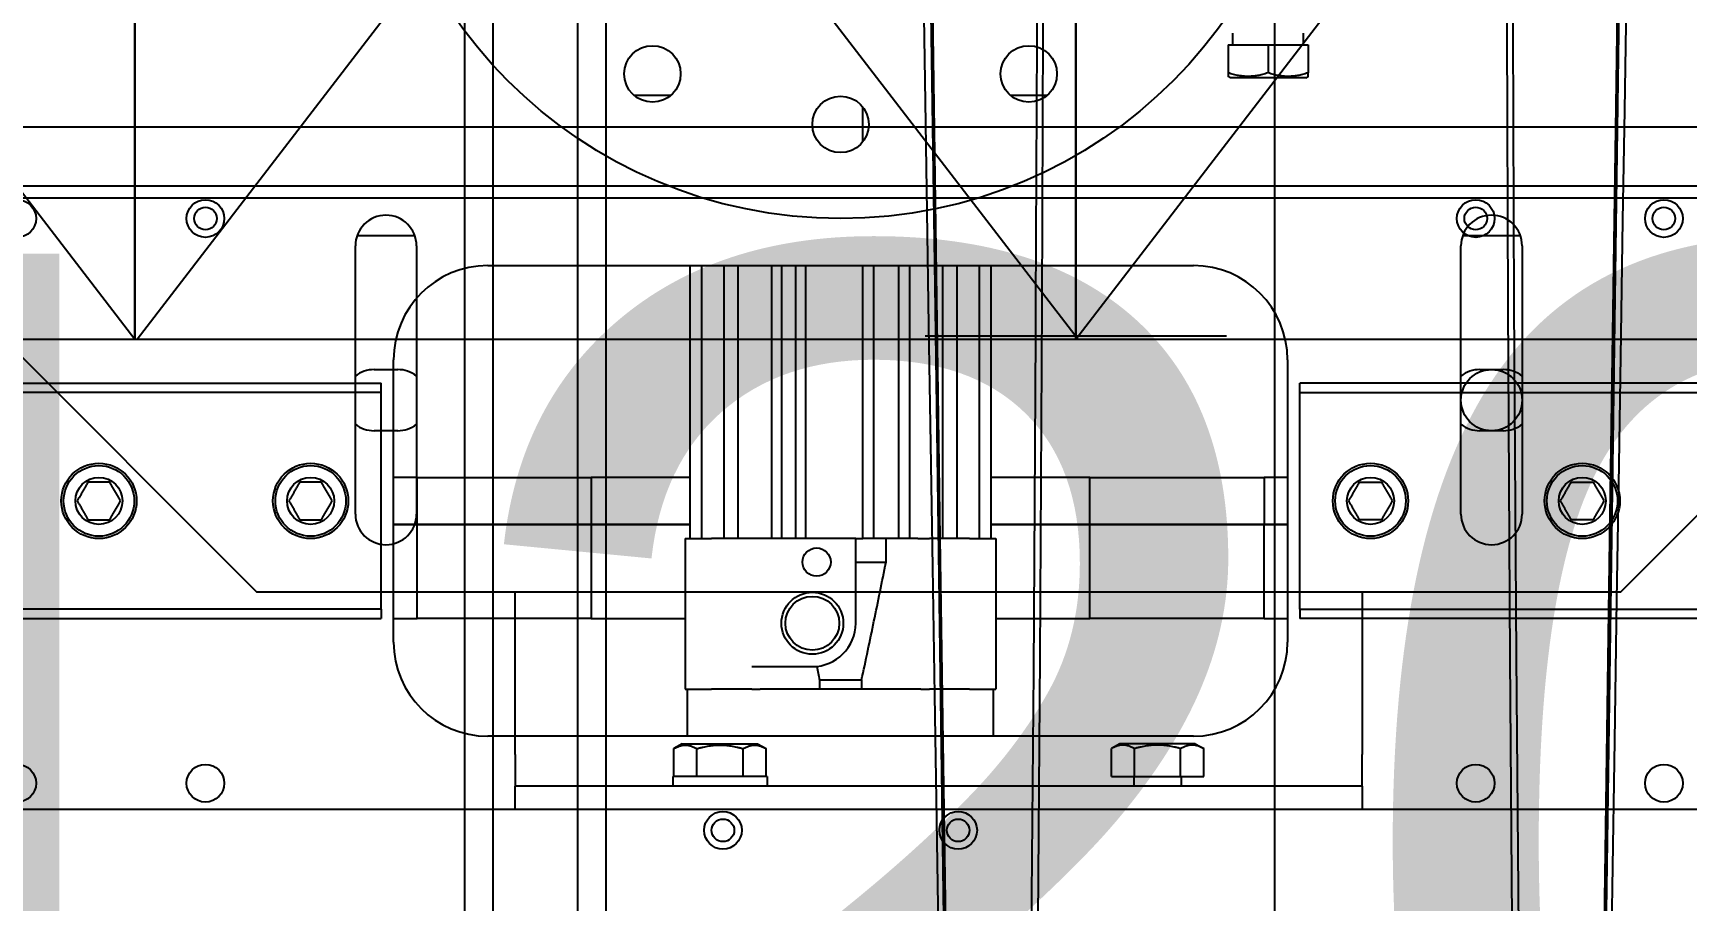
# Model space of a CAD drawing. Header units: millimetres. Extents: x -383313 to -161684, y -117025 to 99224.
# Drawn here: x -344764.6 to -344413.1, y -7149.9 to -6965.5 of the extents above; entities that cross this region are included whole.
import ezdxf

# ---------------------------------------------------------------- set-up
doc = ezdxf.new("R2010")
doc.units = ezdxf.units.MM
doc.header["$MEASUREMENT"] = 0
doc.layers.get('Defpoints').update_dxf_attribs({"color": 31})
for name, color, linetype in [('001__КОНСТРУКТИВ__размеры внутр.', 7, 'Continuous'), ('PV-5D2C5', 7, 'Continuous'), ('PV-CB35', 7, 'Continuous'), ('Робот', 30, 'Continuous')]:
    doc.layers.add(name, color=color, linetype=linetype)
doc.styles.add('PSTUDIO', font='arial.ttf')
doc.dimstyles.new('PS_TICK', dxfattribs={"dimscale": 100, "dimtxt": 2.5, "dimasz": 1, "dimexe": 2, "dimexo": 2, "dimgap": 1, "dimtad": 1, "dimdec": 0, "dimzin": 0, "dimdsep": 46, "dimtxsty": 'PSTUDIO', "dimblk": 'ARCHTICK', "dimcen": 2, "dimdle": 1.5, "dimse1": 1, "dimse2": 1, "dimadec": 0, "dimazin": 0, "dimtfac": 1, "dimtdec": 0, "dimtix": 1, "dimtmove": 1, "dimatfit": 3, "dimldrblk": 'ARCHTICK', "dimfxl": 1, "dimtolj": 1, "dimtzin": 0, "dimarcsym": 0})

# ---------------------------------------------------------------- blocks, each defined once
blk = doc.blocks.new('_ArchTick')
at = {"color": 0, "linetype": 'ByBlock', "const_width": 0.15}
blk.add_lwpolyline([(-0.5, -0.5), (0.5, 0.5)], dxfattribs=at)
blk = doc.blocks.new('*D306')
at = {"layer": '001__КОНСТРУКТИВ__размеры внутр.', "color": 0, "linetype": 'ByBlock', "lineweight": -2, "ltscale": 100, "transparency": 16777216}
for p, q in [((-345089.25, -6786.77), (-345089.25, -7566.79)), ((-343889.25, -6786.77), (-343889.25, -7566.79)), ((-343739.25, -7366.79), (-345239.25, -7366.79))]:
    blk.add_line(p, q, dxfattribs=at)
at = {"layer": 'Defpoints', "color": 0, "ltscale": 100, "transparency": 16777216}
for p in [(-345089.25, -6586.77), (-343889.25, -6586.77), (-345089.25, -7366.79)]:
    blk.add_point(p, dxfattribs=at)
at = {"layer": '001__КОНСТРУКТИВ__размеры внутр.', "color": 0, "lineweight": -2, "ltscale": 100, "transparency": 16777216, "xscale": 100, "yscale": 100, "zscale": 100, "rotation": 180}
blk.add_blockref('_ArchTick', (-345089.25, -7366.79), dxfattribs=at)
at = {"layer": '001__КОНСТРУКТИВ__размеры внутр.', "color": 0, "lineweight": -2, "ltscale": 100, "transparency": 16777216, "xscale": 100, "yscale": 100, "zscale": 100}
blk.add_blockref('_ArchTick', (-343889.25, -7366.79), dxfattribs=at)
at = {"layer": '001__КОНСТРУКТИВ__размеры внутр.', "color": 0, "ltscale": 100, "transparency": 16777216, "insert": (-344489.25, -7139.15), "char_height": 250, "attachment_point": 5, "style": 'PSTUDIO'}
blk.add_mtext('\\A1;1200', dxfattribs=at)
blk = doc.blocks.new('A$C26c17928')
at = {"layer": 'PV-5D2C5'}
for p, q in [((-43.96, -83.79), (-36.04, -83.79)), ((36.04, -83.79), (43.96, -83.79)), ((4.7, -93.73), (4.7, -86.27)), ((-75, -120), (75, -120)), ((-32, -178), (-32, -120)), ((-29.5, -178), (-29.5, -120)), ((-24.75, -178), (-24.75, -120)), ((-21.75, -178), (-21.75, -120)), ((-14.62, -178), (-14.62, -120)), ((-12.5, -178), (-12.5, -120)), ((-9.5, -178), (-9.5, -120)), ((-7.38, -178), (-7.38, -120)), ((4.7, -178), (4.7, -120)), ((7.05, -178), (7.05, -120)), ((12.35, -178), (12.35, -120)), ((14.7, -178), (14.7, -120)), ((21.75, -178), (21.75, -120)), ((24.75, -178), (24.75, -120)), ((29.5, -178), (29.5, -120)), ((32, -178), (32, -120)), ((-95, -200), (-95, -140)), ((95, -140), (95, -200)), ((-346.11, -145), (-105.8, -145)), ((-105.8, -147), (-346.11, -147)), ((-105.8, -145), (-97.64, -145)), ((-97.64, -147), (-105.8, -147)), ((-97.64, -147), (-97.64, -145)), ((-97.64, -193), (-97.64, -147)), ((105.8, -145), (97.64, -145)), ((97.64, -147), (97.64, -145)), ((97.64, -147), (105.8, -147)), ((97.64, -193), (97.64, -147)), ((346.11, -145), (105.8, -145)), ((105.8, -147), (346.11, -147)), ((-90, -165), (-95, -165)), ((-90, -165), (-53, -165)), ((-90, -175), (-90, -165)), ((-32, -165), (-53, -165)), ((-53, -165), (-53, -175)), ((53, -165), (32, -165)), ((53, -165), (90, -165)), ((53, -175), (53, -165)), ((95, -165), (90, -165)), ((90, -165), (90, -175)), ((-90, -175), (-95, -175)), ((-95, -175), (-90, -175)), ((-90, -175), (-53, -175)), ((-90, -195), (-90, -175)), ((-53, -175), (-90, -175)), ((-32, -175), (-53, -175)), ((-53, -175), (-53, -195)), ((-53, -175), (-32, -175)), ((53, -175), (32, -175)), ((32, -175), (53, -175)), ((53, -175), (90, -175)), ((53, -195), (53, -175)), ((90, -175), (53, -175)), ((95, -175), (90, -175)), ((90, -195), (90, -175)), ((90, -175), (95, -175)), ((-33, -178), (-33, -210)), ((-33, -178), (-32.42, -178)), ((-32.42, -178), (-29.33, -178)), ((-29.33, -178), (-27.4, -178)), ((3.21, -178), (-27.4, -178)), ((3.21, -196), (3.21, -178)), ((3.21, -178), (4.7, -178)), ((7.05, -178), (4.7, -178)), ((10.94, -178), (7.05, -178)), ((9.66, -183), (9.66, -178)), ((12.35, -178), (10.94, -178)), ((14.7, -178), (12.35, -178)), ((16.42, -178), (14.7, -178)), ((16.42, -178), (18.89, -178)), ((27.4, -178), (18.89, -178)), ((27.4, -178), (29.33, -178)), ((29.33, -178), (32.42, -178)), ((32.42, -178), (33, -178)), ((33, -178), (33, -210)), ((3.21, -183), (9.66, -183)), ((-105.8, -193), (-346.11, -193)), ((-97.64, -193), (-105.8, -193)), ((-97.64, -193), (-97.64, -195)), ((97.64, -193), (105.8, -193)), ((97.64, -193), (97.64, -195)), ((105.8, -193), (346.11, -193)), ((-346.11, -195), (-105.8, -195)), ((-105.8, -195), (-97.64, -195)), ((-95, -195), (-90, -195)), ((-53, -195), (-90, -195)), ((-53, -195), (-33, -195)), ((33, -195), (53, -195)), ((90, -195), (53, -195)), ((90, -195), (95, -195)), ((105.8, -195), (97.64, -195)), ((346.11, -195), (105.8, -195)), ((-18.89, -205.21), (-6, -205.21)), ((-33, -210), (-32.42, -210)), ((-32.5, -220), (-32.5, -210)), ((-32.42, -210), (-29.33, -210)), ((-29.33, -210), (-27.4, -210)), ((-18.89, -210), (-27.4, -210)), ((-18.89, -210), (-17.09, -210)), ((17.09, -210), (-17.09, -210)), ((-4.45, -208.07), (-4.45, -210)), ((4.45, -208.07), (-4.45, -208.07)), ((4.45, -208.07), (4.45, -210)), ((17.09, -210), (18.89, -210)), ((27.4, -210), (18.89, -210)), ((27.4, -210), (29.33, -210)), ((29.33, -210), (32.42, -210)), ((32.42, -210), (33, -210)), ((32.5, -220), (32.5, -210)), ((75, -220), (-75, -220))]:
    blk.add_line(p, q, dxfattribs=at)
for centre, radius in [((0, -10), 100), ((-40, -79.28), 6), ((40, -79.28), 6), ((0, -90), 6), ((-175, -110), 4), ((-135, -110), 4), ((-135, -110), 2.4), ((135, -110), 4), ((135, -110), 2.4), ((175, -110), 4), ((175, -110), 2.4), ((-157.64, -170), 8), ((-157.64, -170), 7.5), ((-157.64, -170), 5), ((-112.64, -170), 8), ((-112.64, -170), 7.5), ((-112.64, -170), 5), ((112.64, -170), 8), ((112.64, -170), 7.5), ((112.64, -170), 5), ((157.64, -170), 8), ((157.64, -170), 7.5), ((157.64, -170), 5), ((-5.1, -183), 3), ((-6, -196), 6.58), ((-6, -196), 5.72), ((-175, -230), 4), ((-135, -230), 4), ((135, -230), 4), ((175, -230), 4), ((-25, -240), 4), ((-25, -240), 2.4), ((25, -240), 4), ((25, -240), 2.4)]:
    blk.add_circle(centre, radius, dxfattribs=at)
for centre, radius, start, end in [((-75, -140), 20, 90, 180), ((75, -140), 20, 0, 90), ((-6, -196), 9.21, 270, 0), ((-75, -200), 20, 180, 270), ((75, -200), 20, 270, 0)]:
    blk.add_arc(centre, radius, start, end, dxfattribs=at)
for points in [[(-159.95, -166), (-161.11, -168), (-162.26, -170)], [(-155.34, -166), (-157.64, -166), (-159.95, -166)], [(-153.03, -170), (-154.18, -168), (-155.34, -166)], [(-114.95, -166), (-116.11, -168), (-117.26, -170)], [(-110.34, -166), (-112.64, -166), (-114.95, -166)], [(-108.03, -170), (-109.18, -168), (-110.34, -166)], [(108.03, -170), (109.18, -168), (110.34, -166)], [(110.34, -166), (112.64, -166), (114.95, -166)], [(114.95, -166), (116.11, -168), (117.26, -170)], [(153.03, -170), (154.18, -168), (155.34, -166)], [(155.34, -166), (157.64, -166), (159.95, -166)], [(159.95, -166), (161.11, -168), (162.26, -170)], [(-162.26, -170), (-161.11, -172), (-159.95, -174)], [(-155.34, -174), (-154.18, -172), (-153.03, -170)], [(-117.26, -170), (-116.11, -172), (-114.95, -174)], [(-110.34, -174), (-109.18, -172), (-108.03, -170)], [(110.34, -174), (109.18, -172), (108.03, -170)], [(117.26, -170), (116.11, -172), (114.95, -174)], [(155.34, -174), (154.18, -172), (153.03, -170)], [(162.26, -170), (161.11, -172), (159.95, -174)], [(-159.95, -174), (-157.64, -174), (-155.34, -174)], [(-114.95, -174), (-112.64, -174), (-110.34, -174)], [(114.95, -174), (112.64, -174), (110.34, -174)], [(159.95, -174), (157.64, -174), (155.34, -174)]]:
    blk.add_rational_spline(points, [1.04422863406, 1.20577136594, 1.04422863406], degree=2, dxfattribs=at)
blk.add_open_spline([(4.45, -208.07), (5.36, -203.91), (6.24, -199.73), (7.97, -191.38), (8.82, -187.19), (9.66, -183)], degree=3, knots=[0.00000096, 0.00000096, 0.00000096, 0.00000096, 0.0130655, 0.0130655, 0.02613004, 0.02613004, 0.02613004, 0.02613004], dxfattribs=at)
blk.add_open_spline([(-5.08, -205.16), (-4.87, -206.13), (-4.66, -207.1), (-4.45, -208.07)], degree=3, dxfattribs=at)
blk = doc.blocks.new('Робот ABB IRB660_3.15 (сверху)')
at = {"layer": 'Робот', "color": 30}
for p, q in [((142.25, 709.72), (142.25, 1929.72)), ((148.25, 709.72), (148.25, 1929.72)), ((166.25, 709.72), (166.25, 1929.72)), ((172.25, 709.72), (172.25, 1929.72))]:
    blk.add_line(p, q, dxfattribs=at)
at = {"layer": 'Робот', "color": 30, "flags": 128}
for points in [[(0, 1515.56), (0, 1446.95), (0, 1378.17), (0, 1286.2), (0, 1193.95), (0, 1101.44), (0, 1008.56), (0, 915.44), (0, 822.11), (0, 746.16), (0, 670.08), (0, 593.89), (0.01, 517.59), (0, 441.07), (0, 364.45), (0, 287.75), (0, 210.98)], [(-63.38, 210.61), (-63.04, 222.51), (-61.29, 285.85), (-59.68, 349.14), (-58.48, 399.68), (-57.37, 450.19), (-55.95, 523.79), (-54.49, 612.33), (-53.29, 700.73), (-52.25, 795.88), (-51.43, 890.85), (-50.86, 985.61), (-50.53, 1080.14), (-50.47, 1174.39), (-50.58, 1233.13), (-50.8, 1291.76), (-51.25, 1366.53), (-51.89, 1441.11), (-52.67, 1512.88)], [(-51.29, 1513.01), (-50.56, 1441.22), (-49.97, 1366.76), (-49.55, 1292.09), (-49.55, 1291.85), (-49.34, 1233.33), (-49.22, 1174.7), (-49.23, 1115.97), (-49.35, 1057.14), (-49.72, 968.34), (-50.28, 879.33), (-51.06, 790.13), (-52.05, 700.76), (-53.42, 603.06), (-55.11, 505.16), (-57.12, 407.11), (-59.46, 308.93), (-62.11, 210.65)], [(62.11, 210.65), (61.76, 222.8), (59.99, 288.11), (58.36, 353.37), (57.16, 404.85), (56.06, 456.3), (54.63, 530.94), (53.22, 615.99), (52.05, 700.91), (50.99, 796.04), (50.17, 891), (49.59, 985.73), (49.27, 1080.23), (49.22, 1174.47), (49.34, 1233.19), (49.55, 1291.81), (49.96, 1366.59), (50.56, 1441.17), (51.29, 1513.01)], [(52.67, 1512.88), (51.89, 1441.05), (51.27, 1369.69), (50.83, 1298.15), (50.8, 1291.72), (50.58, 1235.66), (50.47, 1179.5), (50.47, 1174.39), (50.53, 1080.16), (50.86, 985.67), (51.43, 890.94), (52.25, 796), (53.29, 700.87), (54.64, 603.13), (56.32, 505.21), (58.34, 407.13), (60.69, 308.92), (63.38, 210.61)], [(-68.83, 1510), (-70.05, 1423.38), (-71.27, 1336.56), (-72.49, 1249.6), (-73.7, 1162.46), (-74.72, 1089.68), (-75.73, 1016.8), (-77.08, 919.43), (-78.42, 821.89), (-79.76, 724.18), (-80.76, 650.8), (-81.77, 577.34), (-83.11, 479.25), (-84.45, 381.04), (-85.78, 282.7), (-86.78, 208.89)], [(86.78, 208.89), (85.99, 266.87), (84.99, 340.69), (83.99, 414.45), (82.65, 512.69), (81.31, 610.81), (79.97, 708.78), (78.96, 782.14), (77.95, 855.41), (76.61, 952.97), (75.26, 1050.34), (73.91, 1147.52), (72.56, 1244.49), (71.21, 1341.25), (69.85, 1437.77), (68.83, 1510)], [(69.16, 1509.75), (70.16, 1437.53), (71.17, 1365.18), (72.18, 1292.71), (73.19, 1220.08), (74.2, 1147.33), (75.21, 1074.49), (76.22, 1001.53), (77.23, 928.45), (78.24, 855.26), (79.25, 782), (80.26, 708.64), (81.27, 635.2), (82.29, 561.67), (83.3, 488.04), (84.31, 414.34), (85.32, 340.59), (86.33, 266.78), (87.13, 208.84)], [(-87.13, 208.87), (-86.12, 282.61), (-85.1, 356.35), (-84.09, 430.03), (-83.08, 503.66), (-82.07, 577.21), (-81.06, 650.67), (-80.05, 724.04), (-79.04, 797.32), (-78.03, 870.51), (-77.02, 943.62), (-76.01, 1016.63), (-75, 1089.5), (-73.99, 1162.27), (-72.79, 1249.39), (-71.57, 1336.34), (-70.4, 1420.72), (-69.22, 1504.93)], [(-71.44, 1433.79), (-71.72, 1415.65), (-72.21, 1384.48), (-72.69, 1354.48), (-73.14, 1325.69), (-73.58, 1298.11), (-73.96, 1273.83), (-74.33, 1250.44), (-74.69, 1227.75), (-75.05, 1205), (-75.41, 1182.13), (-75.77, 1159.16), (-76.74, 1097.34), (-77.72, 1035.2), (-77.75, 1033.22)], [(78.84, 964.6), (78.7, 973.41), (77.69, 1037.52), (76.69, 1100.76), (75.7, 1163.69), (74.72, 1226.03), (74.36, 1248.71), (73.99, 1272.02), (73.61, 1296.24), (73.21, 1321.4), (72.79, 1347.57), (72.37, 1374.76), (71.95, 1401.32), (71.52, 1428.73), (71.44, 1433.67)]]:
    blk.add_lwpolyline(points, dxfattribs=at)
at = {"layer": 'Робот'}
blk.add_circle((0, 0), 3150, dxfattribs=at)
blk = doc.blocks.new('*U206')
at = {"layer": 'PV-CB35'}
for p, q in [((2395.04, 1395.47), (2395.04, 1397.97)), ((2410.04, 1395.47), (2410.04, 1397.97)), ((2394.04, 1395.47), (2402.54, 1395.47)), ((2394.04, 1395.47), (2394.04, 1389.52)), ((2402.54, 1395.47), (2411.04, 1395.47)), ((2402.54, 1395.47), (2402.54, 1389.52)), ((2411.04, 1395.47), (2411.04, 1389.52)), ((2394.54, 1388.47), (2394.04, 1388.76)), ((2410.54, 1388.47), (2411.04, 1388.76)), ((2410.54, 1388.47), (2394.54, 1388.47)), ((2932.54, 1377.96), (1732.54, 1377.96)), ((2922.54, 1365.46), (1742.54, 1365.46)), ((2922.54, 1362.86), (1742.54, 1362.86)), ((2208.93, 1354.97), (2221.16, 1354.97)), ((2443.93, 1354.97), (2456.16, 1354.97)), ((2208.54, 1295.76), (2208.54, 1352.76)), ((2221.54, 1352.76), (2221.54, 1295.76)), ((2443.54, 1295.76), (2443.54, 1352.76)), ((2456.54, 1352.76), (2456.54, 1295.76)), ((2122.54, 1344.26), (2187.54, 1279.26)), ((2477.54, 1279.26), (2542.54, 1344.26)), ((2212.54, 1326.47), (2217.54, 1326.47)), ((2447.54, 1326.47), (2452.54, 1326.47)), ((2217.54, 1313.47), (2212.54, 1313.47)), ((2452.54, 1313.47), (2447.54, 1313.47)), ((2187.54, 1279.26), (2477.54, 1279.26)), ((2242.54, 1276.37), (2242.54, 1279.26)), ((2242.54, 1244.67), (2242.54, 1276.37)), ((2422.54, 1279.26), (2422.54, 1276.37)), ((2422.54, 1276.37), (2422.54, 1244.67)), ((2242.54, 1244.67), (2242.54, 1237.97)), ((2278.04, 1246.97), (2276.23, 1245.92)), ((2276.23, 1239.97), (2276.23, 1245.92)), ((2278.04, 1246.97), (2294.04, 1246.97)), ((2281.14, 1239.97), (2281.14, 1245.92)), ((2290.95, 1239.97), (2290.95, 1245.92)), ((2294.04, 1246.97), (2295.86, 1245.92)), ((2295.86, 1239.97), (2295.86, 1245.92)), ((2371.04, 1246.97), (2369.23, 1245.92)), ((2369.23, 1239.97), (2369.23, 1245.92)), ((2387.04, 1246.97), (2371.04, 1246.97)), ((2374.14, 1239.97), (2374.14, 1245.92)), ((2383.95, 1239.97), (2383.95, 1245.92)), ((2387.04, 1246.97), (2388.86, 1245.92)), ((2388.86, 1239.97), (2388.86, 1245.92)), ((2422.54, 1237.97), (2422.54, 1244.67)), ((2422.54, 1237.97), (2242.54, 1237.97)), ((2242.54, 1232.97), (2242.54, 1237.97)), ((2280.43, 1239.97), (2276.04, 1239.97)), ((2276.04, 1239.97), (2276.04, 1237.97)), ((2281.14, 1239.97), (2280.43, 1239.97)), ((2282.92, 1239.97), (2281.14, 1239.97)), ((2289.17, 1239.97), (2282.92, 1239.97)), ((2290.95, 1239.97), (2289.17, 1239.97)), ((2291.66, 1239.97), (2290.95, 1239.97)), ((2296.04, 1239.97), (2291.66, 1239.97)), ((2296.04, 1239.97), (2296.04, 1237.97)), ((2369.23, 1239.97), (2374.14, 1239.97)), ((2374.04, 1239.97), (2374.04, 1237.97)), ((2374.14, 1239.97), (2383.95, 1239.97)), ((2383.95, 1239.97), (2388.86, 1239.97)), ((2384.04, 1239.97), (2384.04, 1237.97)), ((2422.54, 1237.97), (2422.54, 1232.97)), ((2952.54, 1232.97), (1493.59, 1232.97))]:
    blk.add_line(p, q, dxfattribs=at)
blk.add_circle((2450.04, 1319.97), 6.5, dxfattribs=at)
for centre, start, end in [((2215.04, 1352.76), 0, 180), ((2450.04, 1352.76), 0, 180), ((2212.54, 1319.97), 90, 127.9799), ((2217.54, 1319.97), 52.0201, 90), ((2447.54, 1319.97), 90, 127.9799), ((2452.54, 1319.97), 52.0201, 90), ((2212.54, 1319.97), 232.0201, 270), ((2217.54, 1319.97), 270, 307.9799), ((2447.54, 1319.97), 232.0201, 270), ((2452.54, 1319.97), 270, 307.9799), ((2215.04, 1295.76), 180, 0), ((2450.04, 1295.76), 180, 0)]:
    blk.add_arc(centre, 6.5, start, end, dxfattribs=at)
for points, weights in [([(2394.04, 1389.52), (2394.04, 1388.76), (2394.04, 1388.76)], [1.22364575665, 1.31829508532, 1.31829508532]), ([(2402.54, 1389.52), (2398.29, 1388.1), (2394.04, 1389.52)], [1.22364575665, 1.41294441399, 1.22364575665]), ([(2411.04, 1389.52), (2406.79, 1388.1), (2402.54, 1389.52)], [1.22364575665, 1.41294441399, 1.22364575665]), ([(2411.04, 1388.76), (2411.04, 1388.76), (2411.04, 1389.52)], [1.31829508532, 1.31829508532, 1.22364575665]), ([(2276.23, 1245.92), (2278.68, 1247.34), (2281.14, 1245.92)], [1.22364575665, 1.41294441399, 1.22364575665]), ([(2281.14, 1245.92), (2286.04, 1247.34), (2290.95, 1245.92)], [1.22364575665, 1.41294441399, 1.22364575665]), ([(2290.95, 1245.92), (2293.41, 1247.34), (2295.86, 1245.92)], [1.22364575665, 1.41294441399, 1.22364575665]), ([(2374.14, 1245.92), (2371.68, 1247.34), (2369.23, 1245.92)], [1.22364575665, 1.41294441399, 1.22364575665]), ([(2383.95, 1245.92), (2379.04, 1247.34), (2374.14, 1245.92)], [1.22364575665, 1.41294441399, 1.22364575665]), ([(2388.86, 1245.92), (2386.41, 1247.34), (2383.95, 1245.92)], [1.22364575665, 1.41294441399, 1.22364575665])]:
    blk.add_rational_spline(points, weights, degree=2, dxfattribs=at)

msp = doc.modelspace()

# ---------------------------------------------------------------- linework, layer by layer
at = {"color": 2, "ltscale": 100}
for p, q in [((-344942.97016, -6770.52247), (-344742.97016, -7030.52247)), ((-344742.4959, -7030.52247), (-344542.4959, -6770.52247)), ((-344742.4959, -6770.52247), (-344542.4959, -7030.52247)), ((-344542.97016, -7030.52247), (-344342.97016, -6770.52247))]:
    msp.add_line(p, q, dxfattribs=at)
at = {"ltscale": 100}
msp.add_line((-344510.97016, -7029.90594), (-344574.97016, -7029.90594), dxfattribs=at)
at = {"color": 2, "ltscale": 100}
for points in [[(-344942.97016, -7030.52247), (-344742.97016, -7030.52247), (-344742.97016, -6770.52247), (-344942.97016, -6770.52247)], [(-344742.97016, -7030.52247), (-344542.97016, -7030.52247), (-344542.97016, -6770.52247), (-344742.97016, -6770.52247)], [(-344542.97016, -7030.52247), (-344342.97016, -7030.52247), (-344342.97016, -6770.52247), (-344542.97016, -6770.52247)]]:
    msp.add_lwpolyline(points, close=True, dxfattribs=at)

# ---------------------------------------------------------------- block references
at = {"ltscale": 100}
msp.add_blockref('A$C26c17928', (-344592.97016, -6894.90594), dxfattribs=at)
at = {"layer": 'PV-CB35'}
msp.add_blockref('*U206', (-346904.64384, -8363.47011), dxfattribs=at)
at = {"layer": 'Робот', "rotation": 180}
msp.add_blockref('Робот ABB IRB660_3.15 (сверху)', (-344500.63713, -5731.42318), dxfattribs=at)

# ---------------------------------------------------------------- dimensions: what is measured, and where the dimension line sits
at = {"layer": '001__КОНСТРУКТИВ__размеры внутр.', "ltscale": 100}
dim = msp.add_linear_dim(base=(-345089.2459, -7366.79448), p1=(-343889.2459, -6586.77247), p2=(-345089.2459, -6586.77247), dimstyle='PS_TICK', override={"dimse1": 0, "dimse2": 0, "dimarcsym": 1}, dxfattribs=at)
dim.commit()
dim.dimension.update_dxf_attribs({"geometry": '*D306', "text_midpoint": (-344489.2459, -7139.15123)})

doc.saveas('drawing.dxf')
